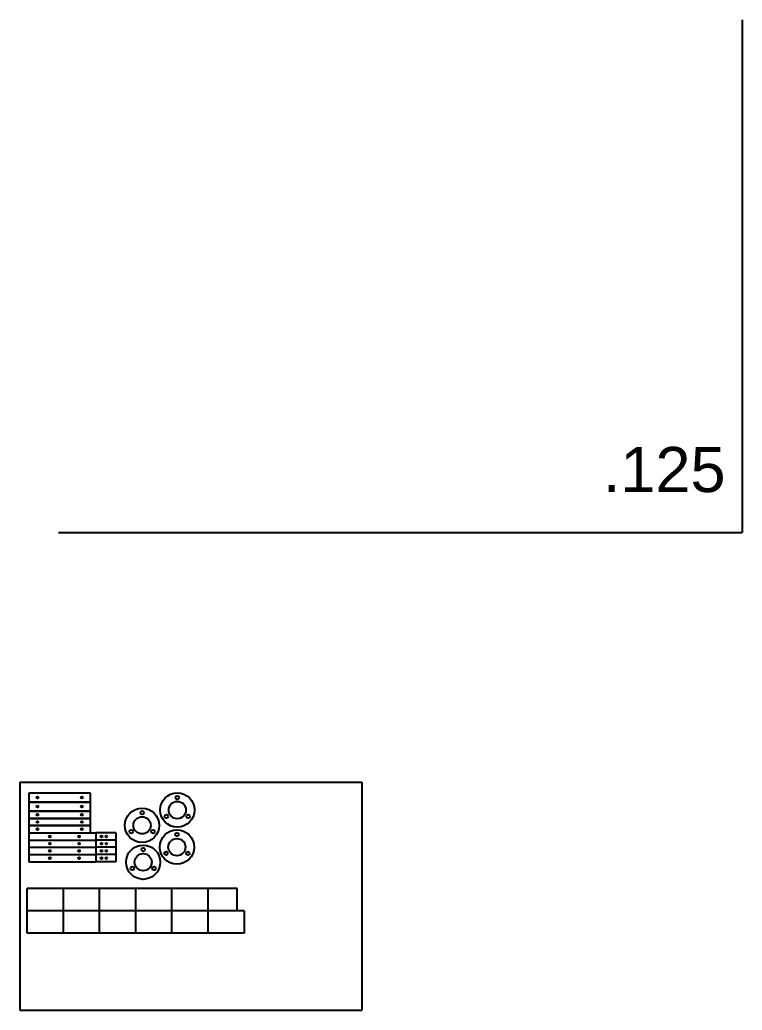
# Model space of a CAD drawing. Header units: inches. Extents: x -1554 to 2765, y -2391 to -232.
# Drawn here: x 1498 to 2765, y -1971 to -232 of the extents above; entities that cross this region are included whole.
import ezdxf

# ---------------------------------------------------------------- set-up
doc = ezdxf.new("R2010")
doc.units = ezdxf.units.IN
doc.header["$MEASUREMENT"] = 0
doc.layers.add('temps', color=4, linetype='Continuous')
doc.styles.get("Standard").update_dxf_attribs({"font": 'Arial.ttf'})

# ---------------------------------------------------------------- blocks, each defined once
blk = doc.blocks.new('*U57')
blk.add_circle((0, 0), 3.17)
blk = doc.blocks.new('*U58')
at = {"color": 0, "linetype": 'ByBlock', "lineweight": -2, "transparency": 16777216}
blk.add_blockref('*U57', (1117.4, 505), dxfattribs=at)
for p, rotation in [((1098.2, 471.9), 120), ((1136.5, 471.9), 240)]:
    blk.add_blockref('*U57', p, dxfattribs=dict(at, rotation=rotation))
blk = doc.blocks.new('*U59')
blk.add_circle((0, 0), 3.17)
blk = doc.blocks.new('*U60')
at = {"color": 0, "linetype": 'ByBlock', "lineweight": -2, "transparency": 16777216}
blk.add_blockref('*U59', (1117.4, 505), dxfattribs=at)
for p, rotation in [((1098.2, 471.9), 120), ((1136.5, 471.9), 240)]:
    blk.add_blockref('*U59', p, dxfattribs=dict(at, rotation=rotation))
blk = doc.blocks.new('*U61')
blk.add_circle((0, 0), 3.17)
blk = doc.blocks.new('*U62')
at = {"color": 0, "linetype": 'ByBlock', "lineweight": -2, "transparency": 16777216}
blk.add_blockref('*U61', (1117.4, 505), dxfattribs=at)
for p, rotation in [((1098.2, 471.9), 120), ((1136.5, 471.9), 240)]:
    blk.add_blockref('*U61', p, dxfattribs=dict(at, rotation=rotation))
blk = doc.blocks.new('*U63')
blk.add_circle((0, 0), 3.17)
blk = doc.blocks.new('*U64')
at = {"color": 0, "linetype": 'ByBlock', "lineweight": -2, "transparency": 16777216}
blk.add_blockref('*U63', (1117.4, 505), dxfattribs=at)
for p, rotation in [((1098.2, 471.9), 120), ((1136.5, 471.9), 240)]:
    blk.add_blockref('*U63', p, dxfattribs=dict(at, rotation=rotation))

msp = doc.modelspace()

# ---------------------------------------------------------------- linework, layer by layer
for p, q in [((1621.3, -1589.3), (1513.4, -1589.3)), ((1513.4, -1589.3), (1513.4, -1605.2)), ((1621.3, -1605.2), (1621.3, -1589.3)), ((1513.4, -1605.2), (1621.3, -1605.2)), ((1621.3, -1605.2), (1513.4, -1605.2)), ((1513.4, -1605.2), (1513.4, -1621.1)), ((1621.3, -1621.1), (1621.3, -1605.2)), ((1621.3, -1621.1), (1513.4, -1621.1)), ((1513.4, -1621.1), (1513.4, -1633.8)), ((1513.4, -1621.1), (1621.3, -1621.1)), ((1513.4, -1633.8), (1621.3, -1633.8)), ((1621.3, -1633.8), (1513.4, -1633.8)), ((1513.4, -1633.8), (1513.4, -1646.5)), ((1621.3, -1633.8), (1621.3, -1621.1)), ((1621.3, -1646.5), (1621.3, -1633.8)), ((1513.4, -1646.5), (1621.3, -1646.5)), ((1621.3, -1646.5), (1513.4, -1646.5)), ((1513.4, -1646.5), (1513.4, -1659.2)), ((1621.3, -1659.2), (1621.3, -1646.5)), ((1513.4, -1659.2), (1621.3, -1659.2)), ((1513.4, -1659.2), (1630.9, -1659.2)), ((1513.4, -1659.2), (1513.4, -1671.9)), ((1630.9, -1659.2), (1630.9, -1671.9)), ((1630.9, -1659.2), (1630.9, -1671.9)), ((1665.8, -1659.2), (1630.9, -1659.2)), ((1665.8, -1659.2), (1665.8, -1671.9)), ((1513.4, -1671.9), (1630.9, -1671.9)), ((1513.4, -1671.9), (1630.9, -1671.9)), ((1513.4, -1671.9), (1513.4, -1684.6)), ((1513.4, -1684.6), (1630.9, -1684.6)), ((1513.4, -1684.6), (1630.9, -1684.6)), ((1513.4, -1684.6), (1513.4, -1697.3)), ((1630.9, -1671.9), (1630.9, -1684.6)), ((1630.9, -1671.9), (1630.9, -1684.6)), ((1665.8, -1671.9), (1630.9, -1671.9)), ((1665.8, -1671.9), (1630.9, -1671.9)), ((1630.9, -1684.6), (1630.9, -1697.3)), ((1665.8, -1684.6), (1630.9, -1684.6)), ((1630.9, -1684.6), (1630.9, -1697.3)), ((1665.8, -1684.6), (1630.9, -1684.6)), ((1665.8, -1671.9), (1665.8, -1684.6)), ((1665.8, -1684.6), (1665.8, -1697.3)), ((1513.4, -1697.3), (1630.9, -1697.3)), ((1513.4, -1697.3), (1513.4, -1710)), ((1630.9, -1697.3), (1630.9, -1710)), ((1630.9, -1697.3), (1630.9, -1710)), ((1665.8, -1697.3), (1630.9, -1697.3)), ((1665.8, -1697.3), (1630.9, -1697.3)), ((1665.8, -1697.3), (1665.8, -1710)), ((1513.4, -1710), (1630.9, -1710)), ((1665.8, -1710), (1630.9, -1710)), ((1573.9, -1756.9), (1510.4, -1756.9)), ((1510.4, -1796.2), (1510.4, -1756.9)), ((1637.4, -1756.9), (1573.9, -1756.9)), ((1573.9, -1796.2), (1573.9, -1756.9)), ((1700.9, -1756.9), (1637.4, -1756.9)), ((1637.4, -1796.2), (1637.4, -1756.9)), ((1764.4, -1756.9), (1700.9, -1756.9)), ((1700.9, -1796.2), (1700.9, -1756.9)), ((1827.9, -1756.9), (1764.4, -1756.9)), ((1764.4, -1796.2), (1764.4, -1756.9)), ((1878.7, -1756.9), (1827.9, -1756.9)), ((1827.9, -1796.2), (1827.9, -1756.9)), ((1878.7, -1796.2), (1878.7, -1756.9)), ((1573.9, -1796.2), (1510.4, -1796.2)), ((1510.4, -1835.5), (1510.4, -1796.2)), ((1637.4, -1796.2), (1573.9, -1796.2)), ((1573.9, -1835.5), (1573.9, -1796.2)), ((1700.9, -1796.2), (1637.4, -1796.2)), ((1637.4, -1835.5), (1637.4, -1796.2)), ((1764.4, -1796.2), (1700.9, -1796.2)), ((1700.9, -1835.5), (1700.9, -1796.2)), ((1827.9, -1796.2), (1764.4, -1796.2)), ((1764.4, -1835.5), (1764.4, -1796.2)), ((1891.4, -1796.2), (1827.9, -1796.2)), ((1827.9, -1835.5), (1827.9, -1796.2)), ((1891.4, -1796.2), (1891.4, -1835.5)), ((1573.9, -1835.5), (1510.4, -1835.5)), ((1637.4, -1835.5), (1573.9, -1835.5)), ((1700.9, -1835.5), (1637.4, -1835.5)), ((1764.4, -1835.5), (1700.9, -1835.5)), ((1827.9, -1835.5), (1764.4, -1835.5)), ((1891.4, -1835.5), (1827.9, -1835.5))]:
    msp.add_line(p, q)
for centre, radius in [((1528.4, -1597.2), 1.6), ((1606.3, -1597.2), 1.6), ((1773.9, -1619.2), 30.1), ((1528.4, -1613.1), 1.6), ((1606.3, -1613.1), 1.6), ((1712.1, -1646), 30.1), ((1773.9, -1619.2), 15.1), ((1528.4, -1627.4), 1.6), ((1606.3, -1627.4), 1.6), ((1712.1, -1646), 15.1), ((1528.4, -1640.1), 1.6), ((1528.4, -1652.8), 1.6), ((1606.3, -1640.1), 1.6), ((1606.3, -1652.8), 1.6), ((1550.1, -1665.5), 1.58), ((1601.5, -1665.5), 1.58), ((1640.9, -1665.5), 1.58), ((1649.4, -1665.5), 1.58), ((1773.2, -1684.2), 30.1), ((1550.1, -1678.2), 1.58), ((1601.5, -1678.2), 1.58), ((1640.9, -1678.2), 1.58), ((1649.4, -1678.2), 1.58), ((1714, -1710.7), 30.1), ((1773.2, -1684.2), 15.1), ((1550.1, -1690.9), 1.58), ((1550.1, -1703.6), 1.58), ((1601.5, -1690.9), 1.58), ((1601.5, -1703.6), 1.58), ((1640.9, -1690.9), 1.58), ((1640.9, -1703.6), 1.58), ((1649.4, -1690.9), 1.58), ((1649.4, -1703.6), 1.58), ((1714, -1710.7), 15.1)]:
    msp.add_circle(centre, radius)
at = {"layer": 'temps'}
for p, q in [((2765.3, -231.9), (2765.3, -1131.9)), ((1565.3, -1131.9), (2765.3, -1131.9)), ((1497.5, -1570.5), (2097.5, -1570.5)), ((1497.5, -1570.5), (1497.5, -1970.5)), ((2097.5, -1570.5), (2097.5, -1970.5)), ((1497.5, -1970.5), (2097.5, -1970.5))]:
    msp.add_line(p, q, dxfattribs=at)

# ---------------------------------------------------------------- block references
for name, p in [('*U60', (656.5, -2102.2)), ('*U58', (594.8, -2128.9)), ('*U62', (655.9, -2167.1)), ('*U64', (596.6, -2193.6))]:
    msp.add_blockref(name, p)

# ---------------------------------------------------------------- texts
msp.add_text('.125', height=79.25, dxfattribs=at).set_placement((2520.7, -1061))

doc.saveas('drawing.dxf')
